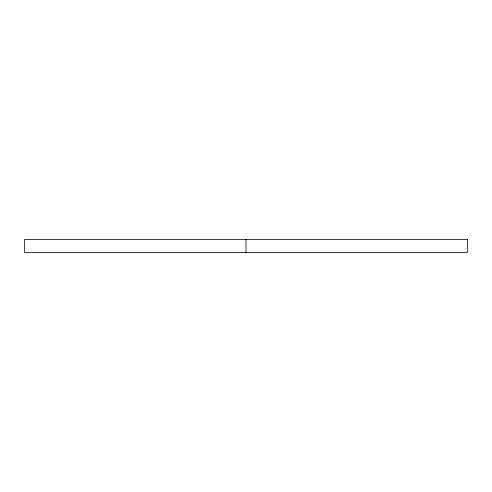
<?xml version="1.0" encoding="UTF-8"?>
<svg xmlns="http://www.w3.org/2000/svg" width="492" height="492" viewBox="0 0 492 492"><rect width="100%" height="100%" fill="white"/><g stroke="black" fill="none" stroke-linecap="round" stroke-linejoin="round"><path stroke-width="0.74" d="M246 239.487L246 252.513M467.4 239.487L24.6 239.487L24.6 252.513L467.4 252.513L467.4 239.487"/></g></svg>
